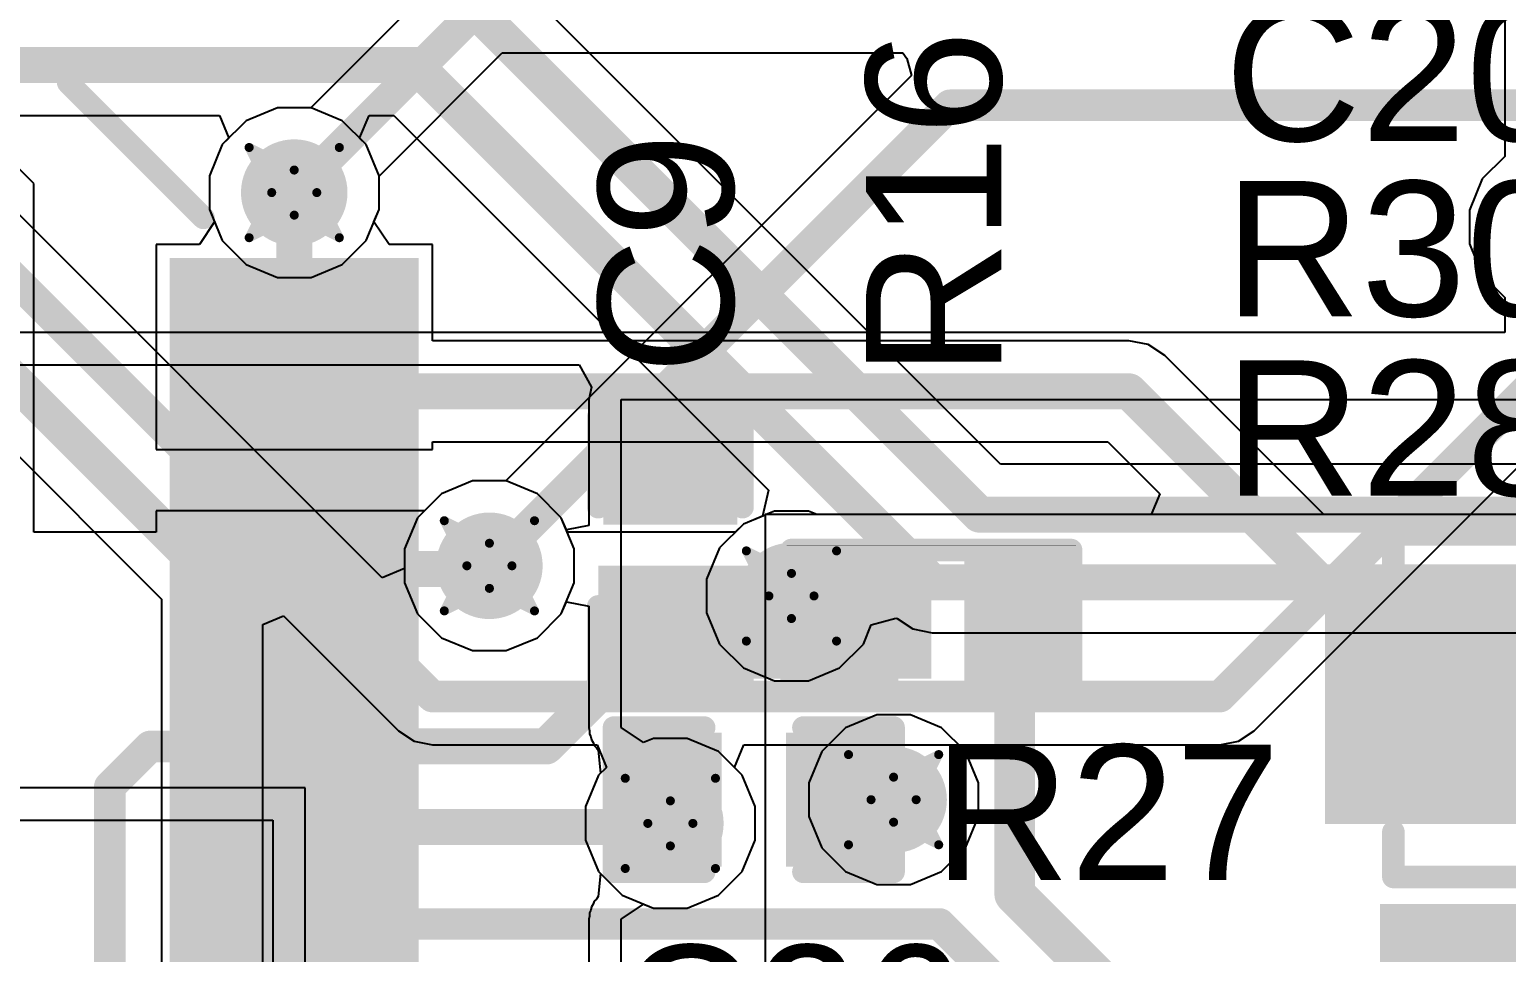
# Model space of a CAD drawing. Header units: inches. Extents: x -3 to 488, y -11 to 93.
# Drawn here: x 106.3 to 114.61, y 23.67 to 28.87 of the extents above; entities that cross this region are included whole.
import ezdxf

# ---------------------------------------------------------------- set-up
doc = ezdxf.new("R2010")
doc.units = ezdxf.units.IN
for name, color, linetype in [('Bottom Layer', 5, 'Continuous'), ('Drill Drawing', 1, 'Continuous'), ('Layer 1', 16, 'Continuous'), ('Layer 2', 76, 'Continuous'), ('Top Layer', 1, 'Continuous'), ('Top Overlay', 2, 'Continuous'), ('Top Paste', 8, 'Continuous'), ('Top Solder', 216, 'Continuous'), ('Via Holes', 16, 'Continuous')]:
    doc.layers.add(name, color=color, linetype=linetype)
doc.styles.add('Arial', font='', dxfattribs={"height": 0.2})
doc.styles.get('Arial').set_extended_font_data('Arial')

msp = doc.modelspace()

# ---------------------------------------------------------------- hatches: boundary and pattern name
at = {"layer": 'Bottom Layer'}
h = msp.add_hatch(color=5, dxfattribs=at)
edge = h.paths.add_edge_path()
edge.add_arc((107.7875, 27.9483), 0.3, 0, 360)
h = msp.add_hatch(color=5, dxfattribs=at)
edge = h.paths.add_edge_path()
edge.add_arc((108.8867, 25.8463), 0.3, 0, 360)
h = msp.add_hatch(color=5, dxfattribs=at)
edge = h.paths.add_edge_path()
edge.add_arc((110.5879, 25.6764), 0.3, 0, 360)
h = msp.add_hatch(color=5, dxfattribs=at)
edge = h.paths.add_edge_path()
edge.add_arc((111.1632, 24.529), 0.3, 0, 360)
h = msp.add_hatch(color=5, dxfattribs=at)
edge = h.paths.add_edge_path()
edge.add_arc((109.9059, 24.3955), 0.3, 0, 360)
at = {"layer": 'Layer 1'}
h = msp.add_hatch(color=16, dxfattribs=at)
edge = h.paths.add_edge_path()
edge.add_arc((107.7875, 27.9483), 0.3, 0, 360)
h = msp.add_hatch(color=16, dxfattribs=at)
edge = h.paths.add_edge_path()
edge.add_arc((108.8867, 25.8463), 0.3, 0, 360)
h = msp.add_hatch(color=16, dxfattribs=at)
edge = h.paths.add_edge_path()
edge.add_arc((110.5879, 25.6764), 0.3, 0, 360)
h = msp.add_hatch(color=16, dxfattribs=at)
edge = h.paths.add_edge_path()
edge.add_arc((111.1632, 24.529), 0.3, 0, 360)
h = msp.add_hatch(color=16, dxfattribs=at)
edge = h.paths.add_edge_path()
edge.add_arc((109.9059, 24.3955), 0.3, 0, 360)
at = {"layer": 'Layer 2'}
h = msp.add_hatch(color=76, dxfattribs=at)
edge = h.paths.add_edge_path()
edge.add_arc((107.7875, 27.9483), 0.3, 0, 360)
h = msp.add_hatch(color=76, dxfattribs=at)
edge = h.paths.add_edge_path()
edge.add_arc((108.8867, 25.8463), 0.3, 0, 360)
h = msp.add_hatch(color=76, dxfattribs=at)
edge = h.paths.add_edge_path()
edge.add_arc((110.5879, 25.6764), 0.3, 0, 360)
h = msp.add_hatch(color=76, dxfattribs=at)
edge = h.paths.add_edge_path()
edge.add_arc((111.1632, 24.529), 0.3, 0, 360)
h = msp.add_hatch(color=76, dxfattribs=at)
edge = h.paths.add_edge_path()
edge.add_arc((109.9059, 24.3955), 0.3, 0, 360)
at = {"layer": 'Top Layer'}
h = msp.add_hatch(color=1, dxfattribs=at)
edge = h.paths.add_edge_path()
edge.add_arc((107.7875, 27.9483), 0.3, 0, 360)
for points in [[(107.1875, 27.4788), (108.3875, 27.4788), (108.3875, 27.1788), (107.1875, 27.1788)], [(107.1875, 26.9788), (108.3875, 26.9788), (108.3875, 26.6788), (107.1875, 26.6788)], [(109.5884, 26.5956), (110.2234, 26.5956), (110.2234, 26.1384), (109.5884, 26.1384)], [(107.1875, 26.4788), (108.3875, 26.4788), (108.3875, 26.1788), (107.1875, 26.1788)], [(107.1875, 25.9788), (108.3875, 25.9788), (108.3875, 25.6788), (107.1875, 25.6788)], [(109.4995, 25.2113), (111.3753, 25.2113), (111.3753, 25.8463), (109.4995, 25.8463)], [(111.134, 25.8463), (111.134, 25.2113), (110.6768, 25.2113), (110.6768, 25.8463)], [(112.0738, 25.8463), (112.0738, 25.2113), (111.6166, 25.2113), (111.6166, 25.8463)], [(109.5884, 25.6558), (110.2234, 25.6558), (110.2234, 25.1986), (109.5884, 25.1986)], [(115.1135, 24.4939), (113.6935, 24.4939), (113.6935, 25.6239), (115.1135, 25.6239)], [(107.1875, 25.4788), (108.3875, 25.4788), (108.3875, 25.1788), (107.1875, 25.1788)], [(107.1875, 24.9788), (108.3875, 24.9788), (108.3875, 24.6788), (107.1875, 24.6788)], [(110.1345, 24.8465), (110.1345, 24.2115), (109.6773, 24.2115), (109.6773, 24.8465)], [(111.0743, 24.8465), (111.0743, 24.2115), (110.6171, 24.2115), (110.6171, 24.8465)], [(107.1875, 24.4788), (108.3875, 24.4788), (108.3875, 24.1788), (107.1875, 24.1788)], [(107.1875, 23.9788), (108.3875, 23.9788), (108.3875, 23.6788), (107.1875, 23.6788)], [(114.0035, 23.8405), (115.2035, 23.8405), (115.2035, 22.5205), (114.0035, 22.5205)]]:
    msp.add_hatch(color=1, dxfattribs=at).paths.add_polyline_path(points)
h = msp.add_hatch(color=1, dxfattribs=at)
edge = h.paths.add_edge_path()
edge.add_arc((108.8867, 25.8463), 0.3, 0, 360)
h = msp.add_hatch(color=1, dxfattribs=at)
edge = h.paths.add_edge_path()
edge.add_arc((110.5879, 25.6764), 0.3, 0, 360)
h = msp.add_hatch(color=1, dxfattribs=at)
edge = h.paths.add_edge_path()
edge.add_arc((111.1632, 24.529), 0.3, 0, 360)
h = msp.add_hatch(color=1, dxfattribs=at)
edge = h.paths.add_edge_path()
edge.add_arc((109.9059, 24.3955), 0.3, 0, 360)
at = {"layer": 'Top Paste'}
for points in [[(107.1875, 27.4788), (108.3875, 27.4788), (108.3875, 27.1788), (107.1875, 27.1788)], [(107.1875, 26.9788), (108.3875, 26.9788), (108.3875, 26.6788), (107.1875, 26.6788)], [(109.5884, 26.5956), (110.2234, 26.5956), (110.2234, 26.1384), (109.5884, 26.1384)], [(107.1875, 26.4788), (108.3875, 26.4788), (108.3875, 26.1788), (107.1875, 26.1788)], [(107.1875, 25.9788), (108.3875, 25.9788), (108.3875, 25.6788), (107.1875, 25.6788)], [(111.134, 25.8463), (111.134, 25.2113), (110.6768, 25.2113), (110.6768, 25.8463)], [(112.0738, 25.8463), (112.0738, 25.2113), (111.6166, 25.2113), (111.6166, 25.8463)], [(109.5884, 25.6558), (110.2234, 25.6558), (110.2234, 25.1986), (109.5884, 25.1986)], [(115.1135, 24.4939), (113.6935, 24.4939), (113.6935, 25.6239), (115.1135, 25.6239)], [(107.1875, 25.4788), (108.3875, 25.4788), (108.3875, 25.1788), (107.1875, 25.1788)], [(107.1875, 24.9788), (108.3875, 24.9788), (108.3875, 24.6788), (107.1875, 24.6788)], [(110.1345, 24.8465), (110.1345, 24.2115), (109.6773, 24.2115), (109.6773, 24.8465)], [(111.0743, 24.8465), (111.0743, 24.2115), (110.6171, 24.2115), (110.6171, 24.8465)], [(107.1875, 24.4788), (108.3875, 24.4788), (108.3875, 24.1788), (107.1875, 24.1788)], [(107.1875, 23.9788), (108.3875, 23.9788), (108.3875, 23.6788), (107.1875, 23.6788)], [(114.0035, 23.8405), (115.2035, 23.8405), (115.2035, 22.5205), (114.0035, 22.5205)]]:
    msp.add_hatch(color=8, dxfattribs=at).paths.add_polyline_path(points)
at = {"layer": 'Top Solder'}
for points in [[(107.0859, 27.5804), (108.4891, 27.5804), (108.4891, 27.0772), (107.0859, 27.0772)], [(107.0859, 27.0804), (108.4891, 27.0804), (108.4891, 26.5772), (107.0859, 26.5772)], [(109.5284, 26.6556), (110.2834, 26.6556), (110.2834, 26.0784), (109.5284, 26.0784)], [(107.0859, 26.5804), (108.4891, 26.5804), (108.4891, 26.0772), (107.0859, 26.0772)], [(107.0859, 26.0804), (108.4891, 26.0804), (108.4891, 25.5772), (107.0859, 25.5772)], [(111.189, 25.9013), (111.189, 25.1563), (110.6218, 25.1563), (110.6218, 25.9013)], [(112.1288, 25.9013), (112.1288, 25.1563), (111.5616, 25.1563), (111.5616, 25.9013)], [(109.5284, 25.7158), (110.2834, 25.7158), (110.2834, 25.1386), (109.5284, 25.1386)], [(115.2151, 24.3923), (113.5919, 24.3923), (113.5919, 25.7255), (115.2151, 25.7255)], [(107.0859, 25.5804), (108.4891, 25.5804), (108.4891, 25.0772), (107.0859, 25.0772)], [(107.0859, 25.0804), (108.4891, 25.0804), (108.4891, 24.5772), (107.0859, 24.5772)], [(110.1945, 24.9065), (110.1945, 24.1515), (109.6173, 24.1515), (109.6173, 24.9065)], [(111.1343, 24.9065), (111.1343, 24.1515), (110.5571, 24.1515), (110.5571, 24.9065)], [(107.0859, 24.5804), (108.4891, 24.5804), (108.4891, 24.0772), (107.0859, 24.0772)], [(107.0859, 24.0804), (108.4891, 24.0804), (108.4891, 23.5772), (107.0859, 23.5772)], [(113.9019, 23.9421), (115.3051, 23.9421), (115.3051, 22.4189), (113.9019, 22.4189)]]:
    msp.add_hatch(color=216, dxfattribs=at).paths.add_polyline_path(points)
at = {"layer": 'Via Holes'}
h = msp.add_hatch(color=7, dxfattribs=at)
edge = h.paths.add_edge_path()
edge.add_arc((107.7875, 27.9483), 0.15, 0, 360)
h = msp.add_hatch(color=7, dxfattribs=at)
edge = h.paths.add_edge_path()
edge.add_arc((108.8867, 25.8463), 0.15, 0, 360)
h = msp.add_hatch(color=7, dxfattribs=at)
edge = h.paths.add_edge_path()
edge.add_arc((110.5879, 25.6764), 0.15, 0, 360)
h = msp.add_hatch(color=7, dxfattribs=at)
edge = h.paths.add_edge_path()
edge.add_arc((111.1632, 24.529), 0.15, 0, 360)
h = msp.add_hatch(color=7, dxfattribs=at)
edge = h.paths.add_edge_path()
edge.add_arc((109.9059, 24.3955), 0.15, 0, 360)

# ---------------------------------------------------------------- linework, layer by layer
at = {"layer": 'Bottom Layer'}
for p, q in [((111.7653, 26.4195), (108.935, 29.2499)), ((103.8386, 28.3825), (107.3664, 28.3825)), ((107.3664, 28.3825), (107.419, 28.2555)), ((108.156, 28.2555), (108.2086, 28.3825)), ((108.2086, 28.3825), (108.3484, 28.3825)), ((108.3484, 28.3825), (110.4593, 26.2716)), ((107.3824, 28.2189), (107.3097, 28.0433)), ((107.419, 28.2555), (107.3824, 28.2189)), ((108.1926, 28.2189), (108.156, 28.2555)), ((108.2653, 28.0433), (108.1926, 28.2189)), ((107.3097, 28.0433), (107.3097, 27.8533)), ((108.2653, 27.8533), (108.2653, 28.0433)), ((107.3097, 27.8533), (107.3824, 27.6776)), ((108.1926, 27.6776), (108.2653, 27.8533)), ((107.3824, 27.6776), (107.5168, 27.5432)), ((108.0582, 27.5432), (108.1926, 27.6776)), ((107.5168, 27.5432), (107.6925, 27.4705)), ((107.8825, 27.4705), (108.0582, 27.5432)), ((107.6925, 27.4705), (107.8825, 27.4705)), ((117.4182, 26.4195), (111.7653, 26.4195)), ((108.7917, 26.3241), (108.6161, 26.2514)), ((108.9818, 26.3241), (108.7917, 26.3241)), ((109.1574, 26.2514), (108.9818, 26.3241)), ((108.6161, 26.2514), (108.4817, 26.117)), ((109.2918, 26.117), (109.1574, 26.2514)), ((110.4593, 26.2716), (110.4251, 26.1262)), ((110.4251, 26.1262), (110.3173, 26.0815)), ((108.4817, 26.117), (108.4089, 25.9414)), ((109.3645, 25.9414), (109.2918, 26.117)), ((110.3173, 26.0815), (110.1829, 25.9471)), ((108.4089, 25.9414), (108.4089, 25.7513)), ((109.3645, 25.7513), (109.3645, 25.9414)), ((110.1829, 25.9471), (110.1101, 25.7715)), ((108.4089, 25.7513), (108.4817, 25.5757)), ((109.2918, 25.5757), (109.3645, 25.7513)), ((110.1101, 25.7715), (110.1101, 25.5814)), ((108.4817, 25.5757), (108.6161, 25.4413)), ((109.1574, 25.4413), (109.2918, 25.5757)), ((110.1101, 25.5814), (110.1829, 25.4058)), ((111.0377, 25.5136), (111.1751, 25.5512)), ((111.1751, 25.5512), (111.1831, 25.5493)), ((111.1831, 25.5493), (111.2712, 25.4904)), ((110.993, 25.4058), (111.0377, 25.5136)), ((111.2712, 25.4904), (111.3802, 25.4687)), ((111.3802, 25.4687), (117.4502, 25.4687)), ((108.6161, 25.4413), (108.7917, 25.3685)), ((108.9818, 25.3685), (109.1574, 25.4413)), ((110.1829, 25.4058), (110.3173, 25.2714)), ((110.8586, 25.2714), (110.993, 25.4058)), ((108.7917, 25.3685), (108.9818, 25.3685)), ((110.3173, 25.2714), (110.4929, 25.1986)), ((110.683, 25.1986), (110.8586, 25.2714)), ((110.4929, 25.1986), (110.683, 25.1986)), ((111.0681, 25.0068), (110.8925, 24.9341)), ((111.2582, 25.0068), (111.0681, 25.0068)), ((111.4338, 24.9341), (111.2582, 25.0068)), ((110.8925, 24.9341), (110.7581, 24.7997)), ((111.5682, 24.7997), (111.4338, 24.9341)), ((110.7581, 24.7997), (110.6854, 24.624)), ((111.641, 24.624), (111.5682, 24.7997)), ((110.6854, 24.624), (110.6854, 24.434)), ((111.641, 24.434), (111.641, 24.624)), ((107.8482, 24.595), (98.4624, 24.595)), ((107.8482, 17.5514), (107.8482, 24.595)), ((98.8096, 24.4137), (107.6669, 24.4137)), ((107.6669, 24.4137), (107.6669, 17.5514)), ((110.6854, 24.434), (110.7581, 24.2584)), ((111.5682, 24.2584), (111.641, 24.434)), ((110.7581, 24.2584), (110.8925, 24.1239)), ((111.4338, 24.1239), (111.5682, 24.2584)), ((110.8925, 24.1239), (111.0681, 24.0512)), ((111.2582, 24.0512), (111.4338, 24.1239)), ((111.0681, 24.0512), (111.2582, 24.0512))]:
    msp.add_line(p, q, dxfattribs=at)
for points in [[(108.7335, 29.0484, 0.2032, 0.2032, 0), (111.6473, 26.1346, 0.2032, 0.2032, 0)], [(103.8386, 28.6674, 0.2032, 0.2032, 0), (108.0061, 28.6674, 0.2032, 0.2032, 0)], [(108.0061, 28.6674, 0.2032, 0.2032, 0), (108.4664, 28.6674, 0.2032, 0.2032, 0)], [(108.4664, 28.6674, 0.2032, 0.2032, 0), (111.3802, 25.7536, 0.2032, 0.2032, 0)], [(111.6473, 26.1346, 0.2032, 0.2032, 0), (117.5362, 26.1346, 0.2032, 0.2032, 0)], [(111.3802, 25.7536, 0.2032, 0.2032, 0), (117.694, 25.7536, 0.2032, 0.2032, 0)]]:
    msp.add_lwpolyline(points, format="xyseb", dxfattribs=at)
for points in [[(107.9553, 28.6674, 0.1016, 0.1016, 1), (108.0569, 28.6674, 0.1016, 0.1016, 1)], [(107.9553, 28.6674, 0.1016, 0.1016, 1), (108.0569, 28.6674, 0.1016, 0.1016, 1)], [(108.4156, 28.6674, 0.1016, 0.1016, 1), (108.5172, 28.6674, 0.1016, 0.1016, 1)], [(108.4156, 28.6674, 0.1016, 0.1016, 1), (108.5172, 28.6674, 0.1016, 0.1016, 1)], [(111.5965, 26.1346, 0.1016, 0.1016, 1), (111.6981, 26.1346, 0.1016, 0.1016, 1)], [(111.5965, 26.1346, 0.1016, 0.1016, 1), (111.6981, 26.1346, 0.1016, 0.1016, 1)], [(111.3294, 25.7536, 0.1016, 0.1016, 1), (111.431, 25.7536, 0.1016, 0.1016, 1)], [(111.3294, 25.7536, 0.1016, 0.1016, 1), (111.431, 25.7536, 0.1016, 0.1016, 1)]]:
    msp.add_lwpolyline(points, format="xyseb", close=True, dxfattribs=at)
at = {"layer": 'Drill Drawing'}
for points in [[(107.5335, 28.2023, 0.0508, 0.0508, 0), (107.7875, 28.0753, 0.0508, 0.0508, 0)], [(107.5335, 28.2023, 0.0508, 0.0508, 0), (107.6605, 27.9483, 0.0508, 0.0508, 0)], [(107.7875, 28.0753, 0.0508, 0.0508, 0), (108.0415, 28.2023, 0.0508, 0.0508, 0)], [(107.9145, 27.9483, 0.0508, 0.0508, 0), (108.0415, 28.2023, 0.0508, 0.0508, 0)], [(107.5335, 27.6943, 0.0508, 0.0508, 0), (107.6605, 27.9483, 0.0508, 0.0508, 0)], [(107.9145, 27.9483, 0.0508, 0.0508, 0), (108.0415, 27.6943, 0.0508, 0.0508, 0)], [(107.5335, 27.6943, 0.0508, 0.0508, 0), (107.7875, 27.8213, 0.0508, 0.0508, 0)], [(107.7875, 27.8213, 0.0508, 0.0508, 0), (108.0415, 27.6943, 0.0508, 0.0508, 0)], [(108.6327, 26.1003, 0.0508, 0.0508, 0), (108.8867, 25.9733, 0.0508, 0.0508, 0)], [(108.6327, 26.1003, 0.0508, 0.0508, 0), (108.7597, 25.8463, 0.0508, 0.0508, 0)], [(108.8867, 25.9733, 0.0508, 0.0508, 0), (109.1407, 26.1003, 0.0508, 0.0508, 0)], [(109.0137, 25.8463, 0.0508, 0.0508, 0), (109.1407, 26.1003, 0.0508, 0.0508, 0)], [(110.3339, 25.9304, 0.0508, 0.0508, 0), (110.5879, 25.8034, 0.0508, 0.0508, 0)], [(110.3339, 25.9304, 0.0508, 0.0508, 0), (110.4609, 25.6764, 0.0508, 0.0508, 0)], [(110.5879, 25.8034, 0.0508, 0.0508, 0), (110.8419, 25.9304, 0.0508, 0.0508, 0)], [(110.7149, 25.6764, 0.0508, 0.0508, 0), (110.8419, 25.9304, 0.0508, 0.0508, 0)], [(108.6327, 25.5923, 0.0508, 0.0508, 0), (108.7597, 25.8463, 0.0508, 0.0508, 0)], [(109.0137, 25.8463, 0.0508, 0.0508, 0), (109.1407, 25.5923, 0.0508, 0.0508, 0)], [(108.6327, 25.5923, 0.0508, 0.0508, 0), (108.8867, 25.7193, 0.0508, 0.0508, 0)], [(108.8867, 25.7193, 0.0508, 0.0508, 0), (109.1407, 25.5923, 0.0508, 0.0508, 0)], [(110.3339, 25.4224, 0.0508, 0.0508, 0), (110.4609, 25.6764, 0.0508, 0.0508, 0)], [(110.7149, 25.6764, 0.0508, 0.0508, 0), (110.8419, 25.4224, 0.0508, 0.0508, 0)], [(110.3339, 25.4224, 0.0508, 0.0508, 0), (110.5879, 25.5494, 0.0508, 0.0508, 0)], [(110.5879, 25.5494, 0.0508, 0.0508, 0), (110.8419, 25.4224, 0.0508, 0.0508, 0)], [(110.9092, 24.783, 0.0508, 0.0508, 0), (111.1632, 24.656, 0.0508, 0.0508, 0)], [(110.9092, 24.783, 0.0508, 0.0508, 0), (111.0362, 24.529, 0.0508, 0.0508, 0)], [(111.1632, 24.656, 0.0508, 0.0508, 0), (111.4172, 24.783, 0.0508, 0.0508, 0)], [(111.2902, 24.529, 0.0508, 0.0508, 0), (111.4172, 24.783, 0.0508, 0.0508, 0)], [(109.6519, 24.6495, 0.0508, 0.0508, 0), (109.9059, 24.5225, 0.0508, 0.0508, 0)], [(109.6519, 24.6495, 0.0508, 0.0508, 0), (109.7789, 24.3955, 0.0508, 0.0508, 0)], [(109.9059, 24.5225, 0.0508, 0.0508, 0), (110.1599, 24.6495, 0.0508, 0.0508, 0)], [(110.0329, 24.3955, 0.0508, 0.0508, 0), (110.1599, 24.6495, 0.0508, 0.0508, 0)], [(110.9092, 24.275, 0.0508, 0.0508, 0), (111.0362, 24.529, 0.0508, 0.0508, 0)], [(111.2902, 24.529, 0.0508, 0.0508, 0), (111.4172, 24.275, 0.0508, 0.0508, 0)], [(109.6519, 24.1415, 0.0508, 0.0508, 0), (109.7789, 24.3955, 0.0508, 0.0508, 0)], [(110.0329, 24.3955, 0.0508, 0.0508, 0), (110.1599, 24.1415, 0.0508, 0.0508, 0)], [(110.9092, 24.275, 0.0508, 0.0508, 0), (111.1632, 24.402, 0.0508, 0.0508, 0)], [(111.1632, 24.402, 0.0508, 0.0508, 0), (111.4172, 24.275, 0.0508, 0.0508, 0)], [(109.6519, 24.1415, 0.0508, 0.0508, 0), (109.9059, 24.2685, 0.0508, 0.0508, 0)], [(109.9059, 24.2685, 0.0508, 0.0508, 0), (110.1599, 24.1415, 0.0508, 0.0508, 0)]]:
    msp.add_lwpolyline(points, format="xyseb", dxfattribs=at)
for points in [[(107.5208, 28.2023, 0.0254, 0.0254, 1), (107.5462, 28.2023, 0.0254, 0.0254, 1)], [(107.5208, 28.2023, 0.0254, 0.0254, 1), (107.5462, 28.2023, 0.0254, 0.0254, 1)], [(108.0288, 28.2023, 0.0254, 0.0254, 1), (108.0542, 28.2023, 0.0254, 0.0254, 1)], [(108.0288, 28.2023, 0.0254, 0.0254, 1), (108.0542, 28.2023, 0.0254, 0.0254, 1)], [(107.7748, 28.0753, 0.0254, 0.0254, 1), (107.8002, 28.0753, 0.0254, 0.0254, 1)], [(107.7748, 28.0753, 0.0254, 0.0254, 1), (107.8002, 28.0753, 0.0254, 0.0254, 1)], [(107.6478, 27.9483, 0.0254, 0.0254, 1), (107.6732, 27.9483, 0.0254, 0.0254, 1)], [(107.6478, 27.9483, 0.0254, 0.0254, 1), (107.6732, 27.9483, 0.0254, 0.0254, 1)], [(107.9018, 27.9483, 0.0254, 0.0254, 1), (107.9272, 27.9483, 0.0254, 0.0254, 1)], [(107.9018, 27.9483, 0.0254, 0.0254, 1), (107.9272, 27.9483, 0.0254, 0.0254, 1)], [(107.7748, 27.8213, 0.0254, 0.0254, 1), (107.8002, 27.8213, 0.0254, 0.0254, 1)], [(107.7748, 27.8213, 0.0254, 0.0254, 1), (107.8002, 27.8213, 0.0254, 0.0254, 1)], [(107.5208, 27.6943, 0.0254, 0.0254, 1), (107.5462, 27.6943, 0.0254, 0.0254, 1)], [(107.5208, 27.6943, 0.0254, 0.0254, 1), (107.5462, 27.6943, 0.0254, 0.0254, 1)], [(108.0288, 27.6943, 0.0254, 0.0254, 1), (108.0542, 27.6943, 0.0254, 0.0254, 1)], [(108.0288, 27.6943, 0.0254, 0.0254, 1), (108.0542, 27.6943, 0.0254, 0.0254, 1)], [(108.62, 26.1003, 0.0254, 0.0254, 1), (108.6454, 26.1003, 0.0254, 0.0254, 1)], [(108.62, 26.1003, 0.0254, 0.0254, 1), (108.6454, 26.1003, 0.0254, 0.0254, 1)], [(109.128, 26.1003, 0.0254, 0.0254, 1), (109.1534, 26.1003, 0.0254, 0.0254, 1)], [(109.128, 26.1003, 0.0254, 0.0254, 1), (109.1534, 26.1003, 0.0254, 0.0254, 1)], [(108.874, 25.9733, 0.0254, 0.0254, 1), (108.8994, 25.9733, 0.0254, 0.0254, 1)], [(108.874, 25.9733, 0.0254, 0.0254, 1), (108.8994, 25.9733, 0.0254, 0.0254, 1)], [(110.3212, 25.9304, 0.0254, 0.0254, 1), (110.3466, 25.9304, 0.0254, 0.0254, 1)], [(110.3212, 25.9304, 0.0254, 0.0254, 1), (110.3466, 25.9304, 0.0254, 0.0254, 1)], [(110.8292, 25.9304, 0.0254, 0.0254, 1), (110.8546, 25.9304, 0.0254, 0.0254, 1)], [(110.8292, 25.9304, 0.0254, 0.0254, 1), (110.8546, 25.9304, 0.0254, 0.0254, 1)], [(108.747, 25.8463, 0.0254, 0.0254, 1), (108.7724, 25.8463, 0.0254, 0.0254, 1)], [(108.747, 25.8463, 0.0254, 0.0254, 1), (108.7724, 25.8463, 0.0254, 0.0254, 1)], [(109.001, 25.8463, 0.0254, 0.0254, 1), (109.0264, 25.8463, 0.0254, 0.0254, 1)], [(109.001, 25.8463, 0.0254, 0.0254, 1), (109.0264, 25.8463, 0.0254, 0.0254, 1)], [(110.5752, 25.8034, 0.0254, 0.0254, 1), (110.6006, 25.8034, 0.0254, 0.0254, 1)], [(110.5752, 25.8034, 0.0254, 0.0254, 1), (110.6006, 25.8034, 0.0254, 0.0254, 1)], [(108.874, 25.7193, 0.0254, 0.0254, 1), (108.8994, 25.7193, 0.0254, 0.0254, 1)], [(108.874, 25.7193, 0.0254, 0.0254, 1), (108.8994, 25.7193, 0.0254, 0.0254, 1)], [(110.4482, 25.6764, 0.0254, 0.0254, 1), (110.4736, 25.6764, 0.0254, 0.0254, 1)], [(110.4482, 25.6764, 0.0254, 0.0254, 1), (110.4736, 25.6764, 0.0254, 0.0254, 1)], [(110.7022, 25.6764, 0.0254, 0.0254, 1), (110.7276, 25.6764, 0.0254, 0.0254, 1)], [(110.7022, 25.6764, 0.0254, 0.0254, 1), (110.7276, 25.6764, 0.0254, 0.0254, 1)], [(108.62, 25.5923, 0.0254, 0.0254, 1), (108.6454, 25.5923, 0.0254, 0.0254, 1)], [(108.62, 25.5923, 0.0254, 0.0254, 1), (108.6454, 25.5923, 0.0254, 0.0254, 1)], [(109.128, 25.5923, 0.0254, 0.0254, 1), (109.1534, 25.5923, 0.0254, 0.0254, 1)], [(109.128, 25.5923, 0.0254, 0.0254, 1), (109.1534, 25.5923, 0.0254, 0.0254, 1)], [(110.5752, 25.5494, 0.0254, 0.0254, 1), (110.6006, 25.5494, 0.0254, 0.0254, 1)], [(110.5752, 25.5494, 0.0254, 0.0254, 1), (110.6006, 25.5494, 0.0254, 0.0254, 1)], [(110.3212, 25.4224, 0.0254, 0.0254, 1), (110.3466, 25.4224, 0.0254, 0.0254, 1)], [(110.3212, 25.4224, 0.0254, 0.0254, 1), (110.3466, 25.4224, 0.0254, 0.0254, 1)], [(110.8292, 25.4224, 0.0254, 0.0254, 1), (110.8546, 25.4224, 0.0254, 0.0254, 1)], [(110.8292, 25.4224, 0.0254, 0.0254, 1), (110.8546, 25.4224, 0.0254, 0.0254, 1)], [(110.8965, 24.783, 0.0254, 0.0254, 1), (110.9219, 24.783, 0.0254, 0.0254, 1)], [(110.8965, 24.783, 0.0254, 0.0254, 1), (110.9219, 24.783, 0.0254, 0.0254, 1)], [(111.4045, 24.783, 0.0254, 0.0254, 1), (111.4299, 24.783, 0.0254, 0.0254, 1)], [(111.4045, 24.783, 0.0254, 0.0254, 1), (111.4299, 24.783, 0.0254, 0.0254, 1)], [(109.6392, 24.6495, 0.0254, 0.0254, 1), (109.6646, 24.6495, 0.0254, 0.0254, 1)], [(109.6392, 24.6495, 0.0254, 0.0254, 1), (109.6646, 24.6495, 0.0254, 0.0254, 1)], [(110.1472, 24.6495, 0.0254, 0.0254, 1), (110.1726, 24.6495, 0.0254, 0.0254, 1)], [(110.1472, 24.6495, 0.0254, 0.0254, 1), (110.1726, 24.6495, 0.0254, 0.0254, 1)], [(111.1505, 24.656, 0.0254, 0.0254, 1), (111.1759, 24.656, 0.0254, 0.0254, 1)], [(111.1505, 24.656, 0.0254, 0.0254, 1), (111.1759, 24.656, 0.0254, 0.0254, 1)], [(109.8932, 24.5225, 0.0254, 0.0254, 1), (109.9186, 24.5225, 0.0254, 0.0254, 1)], [(109.8932, 24.5225, 0.0254, 0.0254, 1), (109.9186, 24.5225, 0.0254, 0.0254, 1)], [(111.0235, 24.529, 0.0254, 0.0254, 1), (111.0489, 24.529, 0.0254, 0.0254, 1)], [(111.0235, 24.529, 0.0254, 0.0254, 1), (111.0489, 24.529, 0.0254, 0.0254, 1)], [(111.2775, 24.529, 0.0254, 0.0254, 1), (111.3029, 24.529, 0.0254, 0.0254, 1)], [(111.2775, 24.529, 0.0254, 0.0254, 1), (111.3029, 24.529, 0.0254, 0.0254, 1)], [(109.7662, 24.3955, 0.0254, 0.0254, 1), (109.7916, 24.3955, 0.0254, 0.0254, 1)], [(109.7662, 24.3955, 0.0254, 0.0254, 1), (109.7916, 24.3955, 0.0254, 0.0254, 1)], [(110.0202, 24.3955, 0.0254, 0.0254, 1), (110.0456, 24.3955, 0.0254, 0.0254, 1)], [(110.0202, 24.3955, 0.0254, 0.0254, 1), (110.0456, 24.3955, 0.0254, 0.0254, 1)], [(111.1505, 24.402, 0.0254, 0.0254, 1), (111.1759, 24.402, 0.0254, 0.0254, 1)], [(111.1505, 24.402, 0.0254, 0.0254, 1), (111.1759, 24.402, 0.0254, 0.0254, 1)], [(109.8932, 24.2685, 0.0254, 0.0254, 1), (109.9186, 24.2685, 0.0254, 0.0254, 1)], [(109.8932, 24.2685, 0.0254, 0.0254, 1), (109.9186, 24.2685, 0.0254, 0.0254, 1)], [(110.8965, 24.275, 0.0254, 0.0254, 1), (110.9219, 24.275, 0.0254, 0.0254, 1)], [(110.8965, 24.275, 0.0254, 0.0254, 1), (110.9219, 24.275, 0.0254, 0.0254, 1)], [(111.4045, 24.275, 0.0254, 0.0254, 1), (111.4299, 24.275, 0.0254, 0.0254, 1)], [(111.4045, 24.275, 0.0254, 0.0254, 1), (111.4299, 24.275, 0.0254, 0.0254, 1)], [(109.6392, 24.1415, 0.0254, 0.0254, 1), (109.6646, 24.1415, 0.0254, 0.0254, 1)], [(109.6392, 24.1415, 0.0254, 0.0254, 1), (109.6646, 24.1415, 0.0254, 0.0254, 1)], [(110.1472, 24.1415, 0.0254, 0.0254, 1), (110.1726, 24.1415, 0.0254, 0.0254, 1)], [(110.1472, 24.1415, 0.0254, 0.0254, 1), (110.1726, 24.1415, 0.0254, 0.0254, 1)]]:
    msp.add_lwpolyline(points, format="xyseb", close=True, dxfattribs=at)
at = {"layer": 'Layer 1'}
for p, q in [((101.3697, 31.3289), (107.0403, 25.6583)), ((108.4777, 29.023), (107.8807, 28.4261)), ((108.2653, 28.0415), (108.9586, 28.7349)), ((108.9586, 28.7349), (111.2156, 28.7349)), ((111.2156, 28.7349), (111.2375, 28.704)), ((111.2375, 28.704), (111.2637, 28.6079)), ((111.2637, 28.6079), (108.98, 26.3241)), ((107.6925, 28.4261), (107.5168, 28.3533)), ((107.8807, 28.4261), (107.6925, 28.4261)), ((107.5168, 28.3533), (107.3824, 28.2189)), ((107.3824, 28.2189), (107.3097, 28.0433)), ((107.3097, 28.0433), (107.3097, 27.8533)), ((108.2653, 27.8533), (108.2653, 28.0415)), ((108.2819, 25.7788), (106.1085, 27.9523)), ((107.3097, 27.8533), (107.3824, 27.6776)), ((108.1926, 27.6776), (108.2653, 27.8533)), ((107.3824, 27.6776), (107.5168, 27.5432)), ((108.0582, 27.5432), (108.1926, 27.6776)), ((107.5168, 27.5432), (107.6925, 27.4705)), ((107.8825, 27.4705), (108.0582, 27.5432)), ((107.6925, 27.4705), (107.8825, 27.4705)), ((113.1931, 24.9175), (115.5525, 27.2769)), ((108.7917, 26.3241), (108.6161, 26.2514)), ((108.98, 26.3241), (108.7917, 26.3241)), ((108.6161, 26.2514), (108.4817, 26.117)), ((108.4817, 26.117), (108.4089, 25.9414)), ((108.4089, 25.9414), (108.4089, 25.8314)), ((108.4089, 25.8314), (108.2819, 25.7788)), ((107.0403, 25.6583), (107.0403, 17.6203)), ((107.6101, 25.5156), (107.7274, 25.5642)), ((107.7274, 25.5642), (108.3742, 24.9175)), ((107.6101, 17.5023), (107.6101, 25.5156)), ((108.3742, 24.9175), (108.4624, 24.8585)), ((113.1049, 24.8585), (113.1931, 24.9175)), ((108.4624, 24.8585), (108.5664, 24.8378)), ((108.5664, 24.8378), (109.4928, 24.8378)), ((109.4928, 24.8378), (109.5454, 24.7108)), ((110.2663, 24.7108), (110.3189, 24.8378)), ((110.3189, 24.8378), (113.0008, 24.8378)), ((113.0008, 24.8378), (113.1049, 24.8585)), ((109.5454, 24.7108), (109.5008, 24.6662)), ((110.3109, 24.6662), (110.2663, 24.7108)), ((109.5008, 24.6662), (109.4281, 24.4906)), ((110.3837, 24.4906), (110.3109, 24.6662)), ((109.4281, 24.4906), (109.4281, 24.3005)), ((110.3837, 24.3005), (110.3837, 24.4906)), ((109.4281, 24.3005), (109.5008, 24.1249)), ((110.3109, 24.1249), (110.3837, 24.3005)), ((109.5008, 24.1249), (109.6352, 23.9905)), ((110.1765, 23.9905), (110.3109, 24.1249)), ((109.6352, 23.9905), (109.8108, 23.9177)), ((110.0009, 23.9177), (110.1765, 23.9905)), ((109.8108, 23.9177), (110.0009, 23.9177))]:
    msp.add_line(p, q, dxfattribs=at)
for points in [[(101.5712, 31.5303, 0.2032, 0.2032, 0), (107.3252, 25.7763, 0.2032, 0.2032, 0)], [(107.7875, 27.9483, 0.1778, 0.1778, 0), (108.846, 29.0068, 0.1778, 0.1778, 0)], [(108.8867, 25.8463, 0.1778, 0.1778, 0), (111.4805, 28.4401, 0.1778, 0.1778, 0)], [(111.4805, 28.4401, 0.1778, 0.1778, 0), (117.5004, 28.4401, 0.1778, 0.1778, 0)], [(105.8366, 27.8396, 0.1778, 0.1778, 0), (108.5664, 25.1097, 0.1778, 0.1778, 0)], [(113.0008, 25.1097, 0.1778, 0.1778, 0), (115.6458, 27.7547, 0.1778, 0.1778, 0)], [(107.3252, 17.5023, 0.2032, 0.2032, 0), (107.3252, 25.7763, 0.2032, 0.2032, 0)], [(108.5664, 25.1097, 0.1778, 0.1778, 0), (113.0008, 25.1097, 0.1778, 0.1778, 0)]]:
    msp.add_lwpolyline(points, format="xyseb", dxfattribs=at)
for points in [[(111.436, 28.4401, 0.0889, 0.0889, 1), (111.5249, 28.4401, 0.0889, 0.0889, 1)], [(111.436, 28.4401, 0.0889, 0.0889, 1), (111.5249, 28.4401, 0.0889, 0.0889, 1)], [(107.743, 27.9483, 0.0889, 0.0889, 1), (107.8319, 27.9483, 0.0889, 0.0889, 1)], [(107.2744, 25.7763, 0.1016, 0.1016, 1), (107.376, 25.7763, 0.1016, 0.1016, 1)], [(107.2744, 25.7763, 0.1016, 0.1016, 1), (107.376, 25.7763, 0.1016, 0.1016, 1)], [(108.8423, 25.8463, 0.0889, 0.0889, 1), (108.9312, 25.8463, 0.0889, 0.0889, 1)], [(108.522, 25.1097, 0.0889, 0.0889, 1), (108.6109, 25.1097, 0.0889, 0.0889, 1)], [(108.522, 25.1097, 0.0889, 0.0889, 1), (108.6109, 25.1097, 0.0889, 0.0889, 1)], [(112.9564, 25.1097, 0.0889, 0.0889, 1), (113.0453, 25.1097, 0.0889, 0.0889, 1)], [(112.9564, 25.1097, 0.0889, 0.0889, 1), (113.0453, 25.1097, 0.0889, 0.0889, 1)]]:
    msp.add_lwpolyline(points, format="xyseb", close=True, dxfattribs=at)
at = {"layer": 'Layer 2'}
for p, q in [((114.6048, 30.9469), (114.6048, 28.1514)), ((107.6925, 28.4261), (107.5168, 28.3533)), ((107.8825, 28.4261), (107.6925, 28.4261)), ((108.0582, 28.3533), (107.8825, 28.4261)), ((107.5168, 28.3533), (107.3824, 28.2189)), ((108.1926, 28.2189), (108.0582, 28.3533)), ((107.3824, 28.2189), (107.3097, 28.0433)), ((108.2653, 28.0433), (108.1926, 28.2189)), ((114.6048, 28.1514), (114.4787, 28.0253)), ((107.3097, 28.0433), (107.3097, 27.8533)), ((108.2653, 27.8533), (108.2653, 28.0433)), ((114.4787, 28.0253), (114.406, 27.8497)), ((107.3097, 27.8533), (107.3824, 27.6776)), ((108.1926, 27.6776), (108.2653, 27.8533)), ((114.406, 27.8497), (114.406, 27.6596)), ((107.3824, 27.6776), (107.5168, 27.5432)), ((108.0582, 27.5432), (108.1926, 27.6776)), ((114.406, 27.6596), (114.4787, 27.484)), ((107.5168, 27.5432), (107.6925, 27.4705)), ((107.8825, 27.4705), (108.0582, 27.5432)), ((107.6925, 27.4705), (107.8825, 27.4705)), ((114.4787, 27.484), (114.6048, 27.358)), ((114.6048, 27.358), (114.6048, 27.1596)), ((114.6048, 27.1596), (94.813, 27.1596)), ((94.813, 26.9783), (109.3921, 26.9783)), ((109.3921, 26.9783), (109.4608, 26.8525)), ((109.4608, 26.8525), (109.447, 26.7832)), ((109.447, 26.7832), (109.447, 26.0741)), ((109.6283, 24.9352), (109.6283, 26.7832)), ((109.6283, 26.7832), (114.8491, 26.7832)), ((108.7917, 26.3241), (108.6161, 26.2514)), ((108.9818, 26.3241), (108.7917, 26.3241)), ((109.1574, 26.2514), (108.9818, 26.3241)), ((108.6161, 26.2514), (108.4817, 26.117)), ((109.2918, 26.117), (109.1574, 26.2514)), ((108.4817, 26.117), (108.4089, 25.9414)), ((109.32, 26.0488), (109.2918, 26.117)), ((109.447, 26.0741), (109.32, 26.0488)), ((108.4089, 25.9414), (108.4089, 25.7513)), ((108.4089, 25.7513), (108.4817, 25.5757)), ((109.2918, 25.5757), (109.32, 25.6439)), ((109.32, 25.6439), (109.447, 25.6186)), ((108.4817, 25.5757), (108.6161, 25.4413)), ((109.1574, 25.4413), (109.2918, 25.5757)), ((109.447, 25.6186), (109.447, 24.9352)), ((108.6161, 25.4413), (108.7917, 25.3685)), ((108.9818, 25.3685), (109.1574, 25.4413)), ((108.7917, 25.3685), (108.9818, 25.3685)), ((111.0681, 25.0068), (110.8925, 24.9341)), ((111.2582, 25.0068), (111.0681, 25.0068)), ((111.4338, 24.9341), (111.2582, 25.0068)), ((109.447, 24.9352), (109.4505, 24.9177)), ((109.4505, 24.9177), (109.4505, 24.8998)), ((109.4505, 24.8998), (109.4574, 24.8834)), ((109.4574, 24.8834), (109.4608, 24.8658)), ((109.7553, 24.8504), (109.6283, 24.9352)), ((109.8108, 24.8733), (109.7553, 24.8504)), ((110.0009, 24.8733), (109.8108, 24.8733)), ((110.1765, 24.8006), (110.0009, 24.8733)), ((110.8925, 24.9341), (110.7581, 24.7997)), ((111.5682, 24.7997), (111.4338, 24.9341)), ((109.4608, 24.8658), (109.4708, 24.851)), ((109.4708, 24.851), (109.4776, 24.8345)), ((109.4776, 24.8345), (109.4902, 24.8219)), ((109.4902, 24.8219), (109.5001, 24.807)), ((109.5001, 24.807), (109.5126, 24.678)), ((110.3109, 24.6662), (110.1765, 24.8006)), ((110.7581, 24.7997), (110.6854, 24.624)), ((111.641, 24.624), (111.5682, 24.7997)), ((109.5008, 24.6662), (109.4281, 24.4906)), ((109.5126, 24.678), (109.5008, 24.6662)), ((110.3837, 24.4906), (110.3109, 24.6662)), ((110.6854, 24.624), (110.6854, 24.434)), ((111.641, 24.434), (111.641, 24.624)), ((109.4281, 24.4906), (109.4281, 24.3005)), ((110.3837, 24.3005), (110.3837, 24.4906)), ((110.6854, 24.434), (110.7581, 24.2584)), ((111.5682, 24.2584), (111.641, 24.434)), ((109.4281, 24.3005), (109.5008, 24.1249)), ((110.3109, 24.1249), (110.3837, 24.3005)), ((110.7581, 24.2584), (110.8925, 24.1239)), ((111.4338, 24.1239), (111.5682, 24.2584)), ((109.5008, 24.1249), (109.5126, 24.1131)), ((110.1765, 23.9905), (110.3109, 24.1249)), ((110.8925, 24.1239), (111.0681, 24.0512)), ((111.2582, 24.0512), (111.4338, 24.1239)), ((109.5126, 24.1131), (109.5001, 23.9841)), ((111.0681, 24.0512), (111.2582, 24.0512)), ((109.4776, 23.9566), (109.4708, 23.9401)), ((109.4902, 23.9692), (109.4776, 23.9566)), ((109.5001, 23.9841), (109.4902, 23.9692)), ((110.0009, 23.9177), (110.1765, 23.9905)), ((109.4505, 23.8734), (109.447, 23.8559)), ((109.4574, 23.9077), (109.4505, 23.8912)), ((109.4505, 23.8912), (109.4505, 23.8734)), ((109.4608, 23.9252), (109.4574, 23.9077)), ((109.4708, 23.9401), (109.4608, 23.9252)), ((109.6283, 23.8559), (109.7553, 23.9407)), ((109.7553, 23.9407), (109.8108, 23.9177)), ((109.8108, 23.9177), (110.0009, 23.9177)), ((109.447, 23.8559), (109.447, 22.6844)), ((109.6283, 22.1058), (109.6283, 23.8559))]:
    msp.add_line(p, q, dxfattribs=at)
at = {"layer": 'Top Layer'}
for p, q in [((106.3218, 27.9992), (105.8875, 28.4335)), ((107.6925, 28.4261), (107.5168, 28.3533)), ((107.8825, 28.4261), (107.6925, 28.4261)), ((108.0582, 28.3533), (107.8825, 28.4261)), ((107.5168, 28.3533), (107.3824, 28.2189)), ((108.1926, 28.2189), (108.0582, 28.3533)), ((107.3824, 28.2189), (107.3097, 28.0433)), ((108.2653, 28.0433), (108.1926, 28.2189)), ((107.3097, 28.0433), (107.3097, 27.8533)), ((108.2653, 27.8533), (108.2653, 28.0433)), ((106.3218, 26.035), (106.3218, 27.9992)), ((107.3385, 27.7836), (107.2537, 27.6566)), ((107.3097, 27.8533), (107.3385, 27.7836)), ((108.2365, 27.7836), (108.2653, 27.8533)), ((108.3213, 27.6566), (108.2365, 27.7836)), ((107.2537, 27.6566), (107.0097, 27.6566)), ((107.0097, 27.6566), (107.0097, 26.501)), ((108.5653, 27.6566), (108.3213, 27.6566)), ((108.5653, 27.1137), (108.5653, 27.6566)), ((112.4886, 27.1137), (108.5653, 27.1137)), ((112.5977, 27.092), (112.4886, 27.1137)), ((112.4886, 27.1137), (112.4886, 27.1137)), ((112.6901, 27.0303), (112.5977, 27.092)), ((113.5858, 26.1346), (112.6901, 27.0303)), ((108.5653, 26.501), (108.5653, 26.544)), ((108.5653, 26.544), (112.3706, 26.544)), ((112.3706, 26.544), (112.6627, 26.2519)), ((107.0097, 26.501), (108.5653, 26.501)), ((108.7917, 26.3241), (108.6161, 26.2514)), ((108.9818, 26.3241), (108.7917, 26.3241)), ((109.1574, 26.2514), (108.9818, 26.3241)), ((108.6161, 26.2514), (108.5213, 26.1566)), ((109.2918, 26.117), (109.1574, 26.2514)), ((112.6627, 26.2519), (112.6141, 26.1346)), ((108.5213, 26.1566), (107.0097, 26.1566)), ((107.0097, 26.1566), (107.0097, 26.035)), ((110.439, 26.1319), (110.3173, 26.0815)), ((118.3894, 26.1346), (110.439, 26.1346)), ((110.439, 26.1346), (110.439, 22.5429)), ((110.4455, 26.1346), (110.439, 26.1346)), ((110.439, 26.1346), (110.439, 26.1319)), ((110.4929, 26.1542), (110.4455, 26.1346)), ((110.683, 26.1542), (110.4929, 26.1542)), ((110.7304, 26.1346), (110.683, 26.1542)), ((112.6141, 26.1346), (110.7304, 26.1346)), ((118.3894, 26.1346), (113.5858, 26.1346)), ((109.3258, 26.035), (109.2918, 26.117)), ((110.3173, 26.0815), (110.2708, 26.035)), ((107.0097, 26.035), (106.3218, 26.035)), ((110.2708, 26.035), (109.3258, 26.035))]:
    msp.add_line(p, q, dxfattribs=at)
for points in [[(107.7875, 27.3288, 0.2032, 0.2032, 0), (107.7875, 27.9483, 0.2032, 0.2032, 0)], [(107.7875, 26.8288, 0.2032, 0.2032, 0), (112.4886, 26.8288, 0.2032, 0.2032, 0)], [(112.4886, 26.8288, 0.2032, 0.2032, 0), (114.1061, 25.2113, 0.2032, 0.2032, 0)], [(107.7875, 25.8288, 0.2032, 0.2032, 0), (108.8692, 25.8288, 0.2032, 0.2032, 0)], [(108.8692, 25.8288, 0.2032, 0.2032, 0), (108.8867, 25.8463, 0.2032, 0.2032, 0)], [(108.8692, 25.8288, 0.2032, 0.2032, 0), (108.8692, 25.8288, 0.2032, 0.2032, 0)], [(108.8692, 25.8288, 0.2032, 0.2032, 0), (108.8692, 25.8288, 0.2032, 0.2032, 0)], [(109.6911, 25.3141, 0.2032, 0.2032, 0), (109.9059, 25.5288, 0.2032, 0.2032, 0)], [(111.8452, 23.9972, 0.2286, 0.2286, 0), (111.8452, 25.5288, 0.2286, 0.2286, 0)], [(109.2059, 24.8288, 0.2032, 0.2032, 0), (109.6911, 25.3141, 0.2032, 0.2032, 0)], [(114.1061, 25.2113, 0.2032, 0.2032, 0), (114.4035, 25.2113, 0.2032, 0.2032, 0)], [(106.7485, 24.6016, 0.1778, 0.1778, 0), (106.9758, 24.8288, 0.1778, 0.1778, 0)], [(106.9758, 24.8288, 0.1778, 0.1778, 0), (107.7875, 24.8288, 0.1778, 0.1778, 0)], [(107.7875, 24.8288, 0.2032, 0.2032, 0), (109.2059, 24.8288, 0.2032, 0.2032, 0)], [(106.7485, 23.0415, 0.1778, 0.1778, 0), (106.7485, 24.6016, 0.1778, 0.1778, 0)], [(109.9059, 24.3955, 0.2032, 0.2032, 0), (109.9059, 24.529, 0.2032, 0.2032, 0)], [(109.7524, 24.3755, 0.2032, 0.2032, 0), (109.8391, 24.4623, 0.2032, 0.2032, 0)], [(110.8457, 24.3258, 0.1778, 0.1778, 0), (111.0489, 24.529, 0.1778, 0.1778, 0)], [(111.0489, 24.529, 0.1778, 0.1778, 0), (111.1632, 24.529, 0.1778, 0.1778, 0)], [(107.7875, 24.3288, 0.2032, 0.2032, 0), (107.8342, 24.3755, 0.2032, 0.2032, 0)], [(107.8342, 24.3755, 0.2032, 0.2032, 0), (109.7524, 24.3755, 0.2032, 0.2032, 0)], [(111.8452, 23.9972, 0.2286, 0.2286, 0), (112.6619, 23.1805, 0.2286, 0.2286, 0)], [(107.7875, 23.8288, 0.1778, 0.1778, 0), (111.4225, 23.8288, 0.1778, 0.1778, 0)], [(111.4225, 23.8288, 0.1778, 0.1778, 0), (113.098, 22.1533, 0.1778, 0.1778, 0)]]:
    msp.add_lwpolyline(points, format="xyseb", dxfattribs=at)
for points in [[(107.7367, 27.9483, 0.1016, 0.1016, 1), (107.8383, 27.9483, 0.1016, 0.1016, 1)], [(107.7367, 27.3288, 0.1016, 0.1016, 1), (107.8383, 27.3288, 0.1016, 0.1016, 1)], [(107.7367, 26.8288, 0.1016, 0.1016, 1), (107.8383, 26.8288, 0.1016, 0.1016, 1)], [(112.4378, 26.8288, 0.1016, 0.1016, 1), (112.5394, 26.8288, 0.1016, 0.1016, 1)], [(112.4378, 26.8288, 0.1016, 0.1016, 1), (112.5394, 26.8288, 0.1016, 0.1016, 1)], [(107.7367, 25.8288, 0.1016, 0.1016, 1), (107.8383, 25.8288, 0.1016, 0.1016, 1)], [(108.8184, 25.8288, 0.1016, 0.1016, 1), (108.92, 25.8288, 0.1016, 0.1016, 1)], [(108.8184, 25.8288, 0.1016, 0.1016, 1), (108.92, 25.8288, 0.1016, 0.1016, 1)], [(108.8184, 25.8288, 0.1016, 0.1016, 1), (108.92, 25.8288, 0.1016, 0.1016, 1)], [(108.8184, 25.8288, 0.1016, 0.1016, 1), (108.92, 25.8288, 0.1016, 0.1016, 1)], [(108.8184, 25.8288, 0.1016, 0.1016, 1), (108.92, 25.8288, 0.1016, 0.1016, 1)], [(108.8184, 25.8288, 0.1016, 0.1016, 1), (108.92, 25.8288, 0.1016, 0.1016, 1)], [(108.8359, 25.8463, 0.1016, 0.1016, 1), (108.9375, 25.8463, 0.1016, 0.1016, 1)], [(109.8551, 25.5288, 0.1016, 0.1016, 1), (109.9567, 25.5288, 0.1016, 0.1016, 1)], [(111.7881, 25.5288, 0.1143, 0.1143, 1), (111.9024, 25.5288, 0.1143, 0.1143, 1)], [(109.6403, 25.3141, 0.1016, 0.1016, 1), (109.7419, 25.3141, 0.1016, 0.1016, 1)], [(109.6403, 25.3141, 0.1016, 0.1016, 1), (109.7419, 25.3141, 0.1016, 0.1016, 1)], [(114.0553, 25.2113, 0.1016, 0.1016, 1), (114.1569, 25.2113, 0.1016, 0.1016, 1)], [(114.0553, 25.2113, 0.1016, 0.1016, 1), (114.1569, 25.2113, 0.1016, 0.1016, 1)], [(114.3527, 25.2113, 0.1016, 0.1016, 1), (114.4543, 25.2113, 0.1016, 0.1016, 1)], [(106.9313, 24.8288, 0.0889, 0.0889, 1), (107.0202, 24.8288, 0.0889, 0.0889, 1)], [(106.9313, 24.8288, 0.0889, 0.0889, 1), (107.0202, 24.8288, 0.0889, 0.0889, 1)], [(107.7367, 24.8288, 0.1016, 0.1016, 1), (107.8383, 24.8288, 0.1016, 0.1016, 1)], [(107.743, 24.8288, 0.0889, 0.0889, 1), (107.8319, 24.8288, 0.0889, 0.0889, 1)], [(109.1551, 24.8288, 0.1016, 0.1016, 1), (109.2567, 24.8288, 0.1016, 0.1016, 1)], [(109.1551, 24.8288, 0.1016, 0.1016, 1), (109.2567, 24.8288, 0.1016, 0.1016, 1)], [(106.7041, 24.6016, 0.0889, 0.0889, 1), (106.793, 24.6016, 0.0889, 0.0889, 1)], [(106.7041, 24.6016, 0.0889, 0.0889, 1), (106.793, 24.6016, 0.0889, 0.0889, 1)], [(109.8551, 24.529, 0.1016, 0.1016, 1), (109.9567, 24.529, 0.1016, 0.1016, 1)], [(109.7883, 24.4623, 0.1016, 0.1016, 1), (109.8899, 24.4623, 0.1016, 0.1016, 1)], [(111.0044, 24.529, 0.0889, 0.0889, 1), (111.0933, 24.529, 0.0889, 0.0889, 1)], [(111.0044, 24.529, 0.0889, 0.0889, 1), (111.0933, 24.529, 0.0889, 0.0889, 1)], [(111.1187, 24.529, 0.0889, 0.0889, 1), (111.2076, 24.529, 0.0889, 0.0889, 1)], [(107.7834, 24.3755, 0.1016, 0.1016, 1), (107.885, 24.3755, 0.1016, 0.1016, 1)], [(107.7834, 24.3755, 0.1016, 0.1016, 1), (107.885, 24.3755, 0.1016, 0.1016, 1)], [(109.7016, 24.3755, 0.1016, 0.1016, 1), (109.8032, 24.3755, 0.1016, 0.1016, 1)], [(109.7016, 24.3755, 0.1016, 0.1016, 1), (109.8032, 24.3755, 0.1016, 0.1016, 1)], [(109.8551, 24.3955, 0.1016, 0.1016, 1), (109.9567, 24.3955, 0.1016, 0.1016, 1)], [(107.7367, 24.3288, 0.1016, 0.1016, 1), (107.8383, 24.3288, 0.1016, 0.1016, 1)], [(110.8012, 24.3258, 0.0889, 0.0889, 1), (110.8901, 24.3258, 0.0889, 0.0889, 1)], [(111.7881, 23.9972, 0.1143, 0.1143, 1), (111.9024, 23.9972, 0.1143, 0.1143, 1)], [(111.7881, 23.9972, 0.1143, 0.1143, 1), (111.9024, 23.9972, 0.1143, 0.1143, 1)], [(107.743, 23.8288, 0.0889, 0.0889, 1), (107.8319, 23.8288, 0.0889, 0.0889, 1)], [(111.378, 23.8288, 0.0889, 0.0889, 1), (111.4669, 23.8288, 0.0889, 0.0889, 1)], [(111.378, 23.8288, 0.0889, 0.0889, 1), (111.4669, 23.8288, 0.0889, 0.0889, 1)]]:
    msp.add_lwpolyline(points, format="xyseb", close=True, dxfattribs=at)
at = {"layer": 'Top Overlay'}
for points in [[(106.5145, 28.5678, 0.127, 0.127, 0), (107.2765, 27.8058, 0.127, 0.127, 0)], [(109.4995, 26.6845, 0.127, 0.127, 0), (110.3123, 26.6845, 0.127, 0.127, 0)], [(109.4995, 26.1765, 0.127, 0.127, 0), (109.4995, 26.6845, 0.127, 0.127, 0)], [(110.3123, 26.1765, 0.127, 0.127, 0), (110.3123, 26.6845, 0.127, 0.127, 0)], [(113.9779, 26.0241, 0.127, 0.127, 0), (117.2291, 26.0241, 0.127, 0.127, 0)], [(113.9779, 25.7701, 0.127, 0.127, 0), (113.9779, 26.0241, 0.127, 0.127, 0)], [(110.5879, 25.1224, 0.127, 0.127, 0), (110.5879, 25.9352, 0.127, 0.127, 0)], [(110.5879, 25.9352, 0.127, 0.127, 0), (112.1627, 25.9352, 0.127, 0.127, 0)], [(110.5625, 25.9606, 0.00323, 0.00323, 0), (112.1881, 25.9606, 0.00323, 0.00323, 0)], [(112.1627, 25.1224, 0.127, 0.127, 0), (112.1627, 25.9352, 0.127, 0.127, 0)], [(109.4995, 25.1097, 0.127, 0.127, 0), (109.4995, 25.6177, 0.127, 0.127, 0)], [(110.3123, 25.1097, 0.127, 0.127, 0), (110.3123, 25.6177, 0.127, 0.127, 0)], [(109.4995, 25.1097, 0.127, 0.127, 0), (110.3123, 25.1097, 0.127, 0.127, 0)], [(110.5879, 25.1224, 0.127, 0.127, 0), (112.1627, 25.1224, 0.127, 0.127, 0)], [(109.5884, 24.9354, 0.127, 0.127, 0), (110.0964, 24.9354, 0.127, 0.127, 0)], [(109.5884, 24.1226, 0.127, 0.127, 0), (109.5884, 24.9354, 0.127, 0.127, 0)], [(110.6552, 24.9354, 0.127, 0.127, 0), (111.1632, 24.9354, 0.127, 0.127, 0)], [(111.1632, 24.1226, 0.127, 0.127, 0), (111.1632, 24.9354, 0.127, 0.127, 0)], [(113.9779, 24.0937, 0.127, 0.127, 0), (113.9779, 24.3477, 0.127, 0.127, 0)], [(109.5884, 24.1226, 0.127, 0.127, 0), (110.0964, 24.1226, 0.127, 0.127, 0)], [(110.6552, 24.1226, 0.127, 0.127, 0), (111.1632, 24.1226, 0.127, 0.127, 0)], [(113.9779, 24.0937, 0.127, 0.127, 0), (117.2291, 24.0937, 0.127, 0.127, 0)]]:
    msp.add_lwpolyline(points, format="xyseb", dxfattribs=at)
for points in [[(106.4827, 28.5678, 0.0635, 0.0635, 1), (106.5462, 28.5678, 0.0635, 0.0635, 1)], [(107.2447, 27.8058, 0.0635, 0.0635, 1), (107.3082, 27.8058, 0.0635, 0.0635, 1)], [(109.4677, 26.6845, 0.0635, 0.0635, 1), (109.5312, 26.6845, 0.0635, 0.0635, 1)], [(109.4677, 26.6845, 0.0635, 0.0635, 1), (109.5312, 26.6845, 0.0635, 0.0635, 1)], [(110.2805, 26.6845, 0.0635, 0.0635, 1), (110.344, 26.6845, 0.0635, 0.0635, 1)], [(110.2805, 26.6845, 0.0635, 0.0635, 1), (110.344, 26.6845, 0.0635, 0.0635, 1)], [(109.4677, 26.1765, 0.0635, 0.0635, 1), (109.5312, 26.1765, 0.0635, 0.0635, 1)], [(110.2805, 26.1765, 0.0635, 0.0635, 1), (110.344, 26.1765, 0.0635, 0.0635, 1)], [(113.9462, 26.0241, 0.0635, 0.0635, 1), (114.0097, 26.0241, 0.0635, 0.0635, 1)], [(113.9462, 26.0241, 0.0635, 0.0635, 1), (114.0097, 26.0241, 0.0635, 0.0635, 1)], [(110.5562, 25.9352, 0.0635, 0.0635, 1), (110.6197, 25.9352, 0.0635, 0.0635, 1)], [(110.5562, 25.9352, 0.0635, 0.0635, 1), (110.6197, 25.9352, 0.0635, 0.0635, 1)], [(110.5617, 25.9606, 0.00161, 0.00161, 1), (110.5633, 25.9606, 0.00161, 0.00161, 1)], [(112.131, 25.9352, 0.0635, 0.0635, 1), (112.1945, 25.9352, 0.0635, 0.0635, 1)], [(112.131, 25.9352, 0.0635, 0.0635, 1), (112.1945, 25.9352, 0.0635, 0.0635, 1)], [(112.1873, 25.9606, 0.00161, 0.00161, 1), (112.1889, 25.9606, 0.00161, 0.00161, 1)], [(113.9462, 25.7701, 0.0635, 0.0635, 1), (114.0097, 25.7701, 0.0635, 0.0635, 1)], [(109.4677, 25.6177, 0.0635, 0.0635, 1), (109.5312, 25.6177, 0.0635, 0.0635, 1)], [(110.2805, 25.6177, 0.0635, 0.0635, 1), (110.344, 25.6177, 0.0635, 0.0635, 1)], [(109.4677, 25.1097, 0.0635, 0.0635, 1), (109.5312, 25.1097, 0.0635, 0.0635, 1)], [(109.4677, 25.1097, 0.0635, 0.0635, 1), (109.5312, 25.1097, 0.0635, 0.0635, 1)], [(110.2805, 25.1097, 0.0635, 0.0635, 1), (110.344, 25.1097, 0.0635, 0.0635, 1)], [(110.2805, 25.1097, 0.0635, 0.0635, 1), (110.344, 25.1097, 0.0635, 0.0635, 1)], [(110.5562, 25.1224, 0.0635, 0.0635, 1), (110.6197, 25.1224, 0.0635, 0.0635, 1)], [(110.5562, 25.1224, 0.0635, 0.0635, 1), (110.6197, 25.1224, 0.0635, 0.0635, 1)], [(112.131, 25.1224, 0.0635, 0.0635, 1), (112.1945, 25.1224, 0.0635, 0.0635, 1)], [(112.131, 25.1224, 0.0635, 0.0635, 1), (112.1945, 25.1224, 0.0635, 0.0635, 1)], [(109.5566, 24.9354, 0.0635, 0.0635, 1), (109.6201, 24.9354, 0.0635, 0.0635, 1)], [(109.5566, 24.9354, 0.0635, 0.0635, 1), (109.6201, 24.9354, 0.0635, 0.0635, 1)], [(110.0646, 24.9354, 0.0635, 0.0635, 1), (110.1281, 24.9354, 0.0635, 0.0635, 1)], [(110.6234, 24.9354, 0.0635, 0.0635, 1), (110.6869, 24.9354, 0.0635, 0.0635, 1)], [(111.1314, 24.9354, 0.0635, 0.0635, 1), (111.1949, 24.9354, 0.0635, 0.0635, 1)], [(111.1314, 24.9354, 0.0635, 0.0635, 1), (111.1949, 24.9354, 0.0635, 0.0635, 1)], [(113.9462, 24.3477, 0.0635, 0.0635, 1), (114.0097, 24.3477, 0.0635, 0.0635, 1)], [(109.5566, 24.1226, 0.0635, 0.0635, 1), (109.6201, 24.1226, 0.0635, 0.0635, 1)], [(109.5566, 24.1226, 0.0635, 0.0635, 1), (109.6201, 24.1226, 0.0635, 0.0635, 1)], [(110.0646, 24.1226, 0.0635, 0.0635, 1), (110.1281, 24.1226, 0.0635, 0.0635, 1)], [(110.6234, 24.1226, 0.0635, 0.0635, 1), (110.6869, 24.1226, 0.0635, 0.0635, 1)], [(111.1314, 24.1226, 0.0635, 0.0635, 1), (111.1949, 24.1226, 0.0635, 0.0635, 1)], [(111.1314, 24.1226, 0.0635, 0.0635, 1), (111.1949, 24.1226, 0.0635, 0.0635, 1)], [(113.9462, 24.0937, 0.0635, 0.0635, 1), (114.0097, 24.0937, 0.0635, 0.0635, 1)], [(113.9462, 24.0937, 0.0635, 0.0635, 1), (114.0097, 24.0937, 0.0635, 0.0635, 1)]]:
    msp.add_lwpolyline(points, format="xyseb", close=True, dxfattribs=at)

# ---------------------------------------------------------------- texts
at = {"layer": 'Top Overlay', "style": 'Arial'}
for s, p in [('C20', (113.0269, 28.2388)), ('R30', (113.0269, 27.2514)), ('R28', (113.0269, 26.2411)), ('R27', (111.3884, 24.0763)), ('C26', (109.6104, 22.948))]:
    msp.add_text(s, height=0.762, dxfattribs=at).set_placement(p)
for s, p in [('R16', (111.7692, 26.9096)), ('C9', (110.2613, 26.9239))]:
    msp.add_text(s, height=0.762, rotation=90, dxfattribs=at).set_placement(p)

doc.saveas('drawing.dxf')
